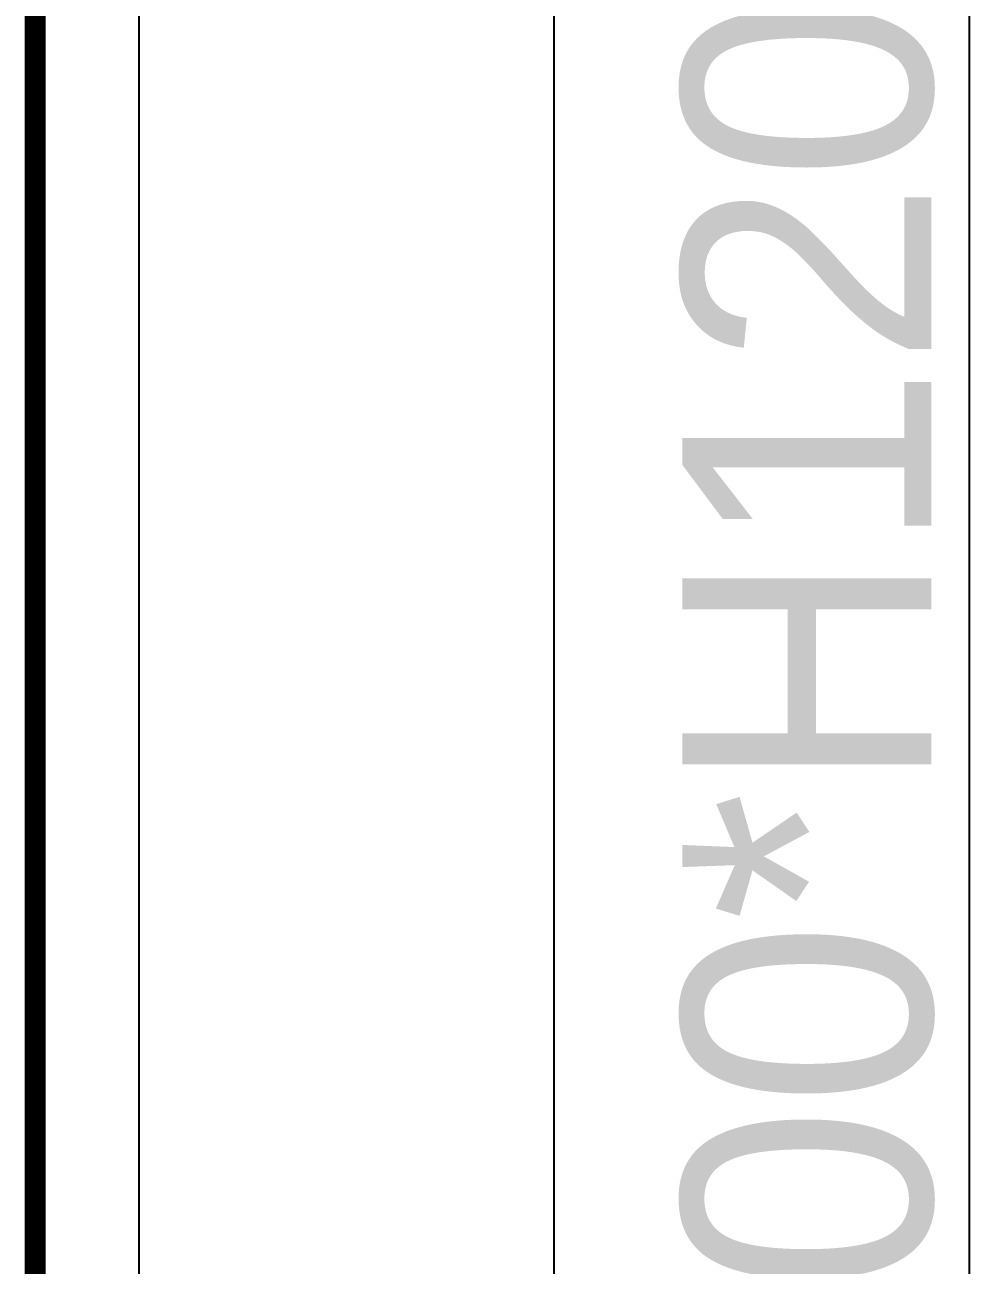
# Model space of a CAD drawing. Header units: millimetres. Extents: x -7413 to 64677, y 6112 to 38711.
# Drawn here: x 54445 to 54900, y 17222 to 17820 of the extents above; entities that cross this region are included whole.
import ezdxf
from ezdxf.enums import TextEntityAlignment as Align

# ---------------------------------------------------------------- set-up
doc = ezdxf.new("R2010")
doc.units = ezdxf.units.MM
doc.header["$LTSCALE"] = 100
doc.linetypes.add('HID', pattern=[2.3, 1.5, -0.8])
for name, color, linetype in [('0-ELC TEXT', 7, 'Continuous'), ('06-LIGHT', 4, 'Continuous'), ('CEIL-LIGHT', 7, 'Continuous'), ('내부벽체선', 3, 'Continuous'), ('창호', 4, 'Continuous'), ('치수선', 1, 'Continuous')]:
    doc.layers.add(name, color=color, linetype=linetype)
doc.styles.add('차영규', font='')
doc.styles.get('차영규').set_extended_font_data('ChosunilboNM')

# ---------------------------------------------------------------- blocks, each defined once
blk = doc.blocks.new('평면도')
at = {"layer": '창호'}
blk.add_lwpolyline([(18160.13, 11402.9), (20260.13, 11402.9), (20260.13, 11202.9), (18160.13, 11202.9)], close=True, dxfattribs=at)
at = {"layer": '0-ELC TEXT', "style": '차영규'}
blk.add_text('W2100*H1200', height=120, dxfattribs=at).set_placement((19245.18, 11221.13), align=Align.CENTER)
blk = doc.blocks.new('천정도')
at = {"layer": '치수선', "rotation": 90}
blk.add_blockref('평면도', (93446.49, -1967.27), dxfattribs=at)

msp = doc.modelspace()

# ---------------------------------------------------------------- linework, layer by layer
at = {"layer": '06-LIGHT', "color": 10, "linetype": 'HID', "const_width": 10}
msp.add_lwpolyline([(54450.48, 18416.09), (54450.48, 16016.09)], dxfattribs=at)
at = {"layer": 'CEIL-LIGHT'}
msp.add_line((54500.48, 18416.09), (54500.48, 16016.09), dxfattribs=at)

# ---------------------------------------------------------------- block references
at = {"layer": '내부벽체선'}
msp.add_blockref('천정도', (-27343.11, 123.23), dxfattribs=at)

doc.saveas('drawing.dxf')
